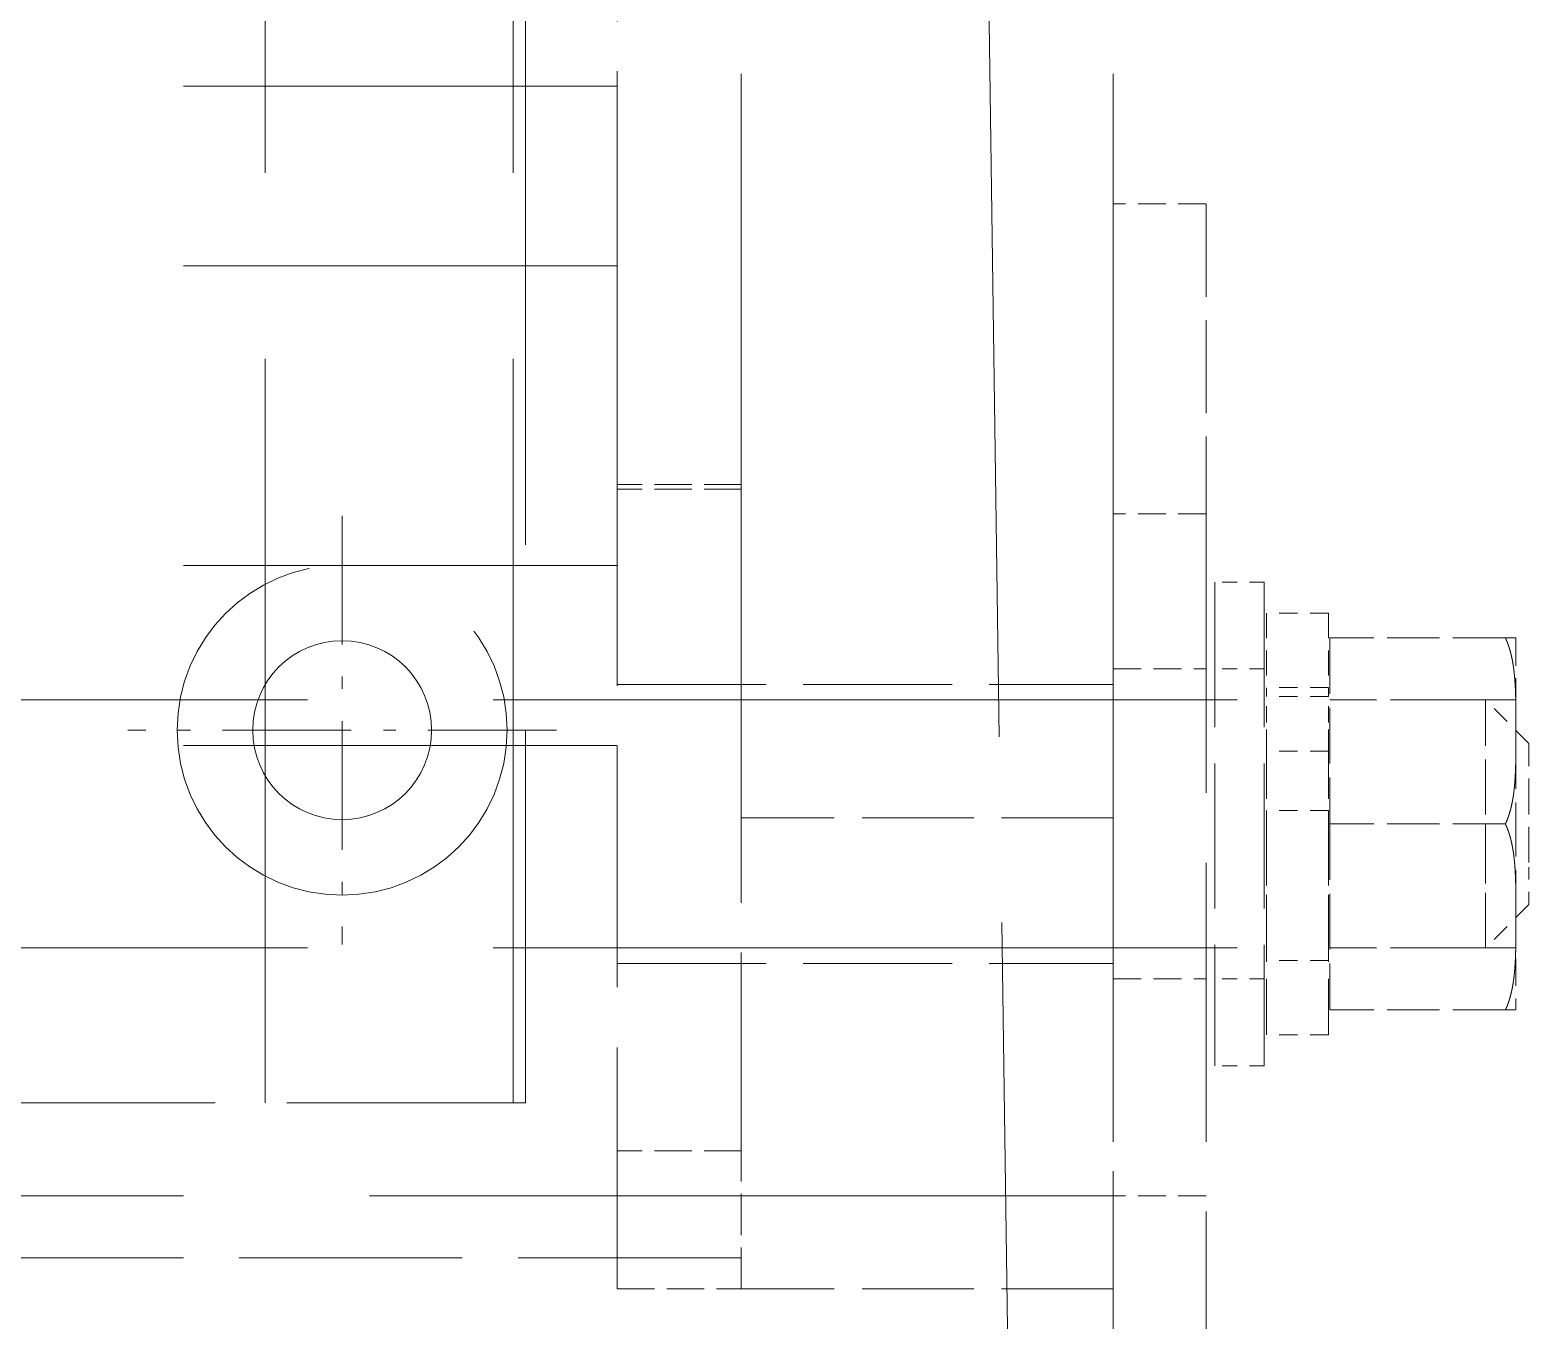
# Model space of a CAD drawing. Extents: x 23 to 587, y 4 to 413.
# Drawn here: x 467.36 to 479.45, y 177.92 to 188.33 of the extents above; entities that cross this region are included whole.
import ezdxf

# ---------------------------------------------------------------- set-up
doc = ezdxf.new("R2010")
doc.units = 0
doc.linetypes.add('DASHDOT', pattern=[18.5, 12, -3, 0.5, -3])
doc.linetypes.add('DASHED', pattern=[15, 12, -3])
doc.layers.get('0').update_dxf_attribs({"lineweight": 13})

# ---------------------------------------------------------------- blocks, each defined once
blk = doc.blocks.new('BLOCK432')
at = {"color": 7, "linetype": 'DASHDOT', "lineweight": 13, "ltscale": 0.172937}
for p, q in [((-88.239, 105.872), (-88.239, 98.954)), ((-84.78, 102.413), (-91.698, 102.413))]:
    blk.add_line(p, q, dxfattribs=at)
blk = doc.blocks.new('BLOCK437')
at = {"color": 7, "linetype": 'DASHED', "lineweight": 13}
for p, q in [((-81.8, 101), (-81.8, 205.8)), ((-75.8, 101), (-75.8, 205.8)), ((-89.481, 96.4), (-89.481, 122.9)), ((-85.481, 96.4), (-85.481, 122.9)), ((-85.281, 117.401), (-85.281, 96.4)), ((-77.806, 114.307), (-77.481, 90.9)), ((-105.8, 112.802), (-83.8, 112.802)), ((-105.8, 112.802), (-83.8, 112.802)), ((-105.8, 109.902), (-83.8, 109.902)), ((-105.8, 109.902), (-83.8, 109.902)), ((-105.8, 105.067), (-83.8, 105.067)), ((-105.8, 105.067), (-83.8, 105.067)), ((-115.8, 102.9), (-69.793, 102.9)), ((-105.8, 102.166), (-83.8, 102.166)), ((-105.8, 102.166), (-83.8, 102.166)), ((-115.8, 98.9), (-69.793, 98.9)), ((-75.8, 94.9), (-113.8, 94.9))]:
    blk.add_line(p, q, dxfattribs=at)
at = {"color": 7, "linetype": 'DASHED', "lineweight": 13, "ltscale": 0.266794}
for p, q in [((-83.8, 117.046), (-83.8, 106.374)), ((-81.8, 95.626), (-81.8, 106.298))]:
    blk.add_line(p, q, dxfattribs=at)
at = {"color": 7, "linetype": 'DASHED', "lineweight": 13, "ltscale": 0.125}
for p, q in [((-75.8, 110.9), (-75.8, 105.9)), ((-74.3, 110.9), (-74.3, 105.9))]:
    blk.add_line(p, q, dxfattribs=at)
at = {"color": 7, "linetype": 'DASHED', "lineweight": 13, "ltscale": 0.0375}
for p, q in [((-74.3, 110.9), (-75.8, 110.9)), ((-74.3, 105.9), (-75.8, 105.9)), ((-74.3, 105.9), (-75.8, 105.9)), ((-74.3, 105.9), (-75.8, 105.9)), ((-74.3, 105.9), (-75.8, 105.9)), ((-74.3, 105.9), (-75.8, 105.9)), ((-74.3, 105.9), (-75.8, 105.9)), ((-75.8, 103.4), (-74.3, 103.4)), ((-75.8, 103.4), (-74.3, 103.4)), ((-75.8, 103.4), (-74.3, 103.4)), ((-75.8, 103.4), (-74.3, 103.4)), ((-75.8, 98.4), (-74.3, 98.4)), ((-75.8, 98.4), (-74.3, 98.4)), ((-75.8, 98.4), (-74.3, 98.4)), ((-75.8, 98.4), (-74.3, 98.4)), ((-74.3, 94.9), (-75.8, 94.9))]:
    blk.add_line(p, q, dxfattribs=at)
at = {"color": 7, "linetype": 'DASHED', "lineweight": 13, "ltscale": 0.088198}
blk.add_line((-83.8, 109.902), (-83.8, 106.374), dxfattribs=at)
at = {"color": 7, "linetype": 'DASHED', "lineweight": 13, "ltscale": 0.05}
for p, q in [((-81.8, 106.374), (-83.8, 106.374)), ((-81.8, 106.374), (-83.8, 106.374)), ((-81.8, 106.298), (-83.8, 106.298)), ((-81.8, 106.298), (-83.8, 106.298)), ((-81.8, 95.626), (-83.8, 95.626)), ((-81.8, 95.626), (-83.8, 95.626)), ((-83.8, 93.4), (-81.8, 93.4)), ((-83.8, 93.4), (-81.8, 93.4))]:
    blk.add_line(p, q, dxfattribs=at)
at = {"color": 7, "linetype": 'DASHED', "lineweight": 13, "ltscale": 0.32435}
blk.add_line((-83.8, 93.4), (-83.8, 106.374), dxfattribs=at)
at = {"color": 7, "linetype": 'DASHED', "lineweight": 13, "ltscale": 0.375}
for p, q in [((-75.8, 105.9), (-75.8, 90.9)), ((-74.3, 105.9), (-74.3, 90.9))]:
    blk.add_line(p, q, dxfattribs=at)
at = {"color": 7, "linetype": 'DASHED', "lineweight": 13, "ltscale": 0.02}
for p, q in [((-73.363, 104.8), (-74.163, 104.8)), ((-73.363, 104.8), (-74.163, 104.8)), ((-73.363, 103.4), (-74.163, 103.4)), ((-73.363, 103.4), (-74.163, 103.4)), ((-73.363, 98.4), (-74.163, 98.4)), ((-73.363, 98.4), (-74.163, 98.4)), ((-73.363, 97), (-74.163, 97)), ((-73.363, 97), (-74.163, 97))]:
    blk.add_line(p, q, dxfattribs=at)
at = {"color": 7, "linetype": 'DASHED', "lineweight": 13, "ltscale": 0.195}
for p, q in [((-74.163, 104.8), (-74.163, 97)), ((-73.363, 104.8), (-73.363, 97))]:
    blk.add_line(p, q, dxfattribs=at)
at = {"color": 7, "linetype": 'DASHED', "lineweight": 13, "ltscale": 0.033579}
for p, q in [((-73.325, 104.3), (-73.325, 102.957)), ((-72.325, 104.3), (-72.325, 102.957))]:
    blk.add_line(p, q, dxfattribs=at)
at = {"color": 7, "linetype": 'DASHED', "lineweight": 13, "ltscale": 0.025}
for p, q in [((-72.325, 104.3), (-73.325, 104.3)), ((-72.325, 104.3), (-73.325, 104.3)), ((-72.325, 103.1), (-73.325, 103.1)), ((-72.325, 103.1), (-73.325, 103.1)), ((-72.325, 102.957), (-73.325, 102.957)), ((-72.325, 102.957), (-73.325, 102.957)), ((-72.325, 102.072), (-73.325, 102.072)), ((-72.325, 102.072), (-73.325, 102.072)), ((-72.325, 101.115), (-73.325, 101.115)), ((-72.325, 98.7), (-73.325, 98.7)), ((-72.325, 98.7), (-73.325, 98.7)), ((-72.325, 97.5), (-73.325, 97.5)), ((-72.325, 97.5), (-73.325, 97.5))]:
    blk.add_line(p, q, dxfattribs=at)
at = {"color": 7, "linetype": 'DASHED', "lineweight": 13, "ltscale": 0.075}
for p, q in [((-72.303, 103.9), (-72.303, 100.9)), ((-69.303, 102.9), (-72.303, 102.9)), ((-69.303, 102.9), (-72.303, 102.9)), ((-72.303, 100.9), (-72.303, 97.9)), ((-69.303, 98.9), (-72.303, 98.9)), ((-69.303, 98.9), (-72.303, 98.9))]:
    blk.add_line(p, q, dxfattribs=at)
at = {"color": 7, "linetype": 'DASHED', "lineweight": 13, "ltscale": 0.070753}
for p, q in [((-69.473, 103.9), (-72.303, 103.9)), ((-69.473, 100.9), (-72.303, 100.9)), ((-69.473, 100.9), (-72.303, 100.9)), ((-69.473, 100.9), (-72.303, 100.9)), ((-69.473, 100.9), (-72.303, 100.9)), ((-69.473, 97.9), (-72.303, 97.9))]:
    blk.add_line(p, q, dxfattribs=at)
at = {"color": 7, "linetype": 'DASHED', "lineweight": 13, "ltscale": 0.004247}
for p, q in [((-69.473, 103.9), (-69.303, 103.9)), ((-69.303, 97.9), (-69.473, 97.9))]:
    blk.add_line(p, q, dxfattribs=at)
at = {"color": 7, "linetype": 'DASHED', "lineweight": 13, "ltscale": 0.037495}
blk.add_line((-69.303, 103.9), (-69.303, 102.4), dxfattribs=at)
at = {"color": 7, "linetype": 'DASHED', "lineweight": 13, "ltscale": 0.2}
for p, q in [((-83.8, 103.15), (-75.8, 103.15)), ((-83.8, 103.15), (-75.8, 103.15)), ((-83.8, 98.65), (-75.8, 98.65)), ((-83.8, 98.65), (-75.8, 98.65))]:
    blk.add_line(p, q, dxfattribs=at)
at = {"color": 7, "linetype": 'DASHED', "lineweight": 13, "ltscale": 0.022109}
for p, q in [((-73.325, 102.072), (-73.325, 102.957)), ((-72.325, 102.072), (-72.325, 102.957))]:
    blk.add_line(p, q, dxfattribs=at)
at = {"color": 7, "linetype": 'DASHED', "lineweight": 13, "ltscale": 0.073971}
for p, q in [((-69.793, 99.941), (-69.793, 102.9)), ((-69.793, 98.9), (-69.793, 101.859))]:
    blk.add_line(p, q, dxfattribs=at)
at = {"color": 7, "linetype": 'DASHED', "lineweight": 13, "ltscale": 0.024749}
for p, q in [((-69.093, 102.2), (-69.793, 102.9)), ((-69.093, 99.6), (-69.793, 98.9))]:
    blk.add_line(p, q, dxfattribs=at)
at = {"color": 7, "linetype": 'DASHED', "lineweight": 13, "ltscale": 0.09304}
for p, q in [((-73.325, 102.422), (-73.325, 98.7)), ((-72.325, 102.422), (-72.325, 98.7))]:
    blk.add_line(p, q, dxfattribs=at)
at = {"color": 7, "linetype": 'DASHED', "lineweight": 13, "ltscale": 0.001533}
blk.add_line((-69.303, 102.4), (-69.303, 102.339), dxfattribs=at)
at = {"color": 7, "linetype": 'DASHED', "lineweight": 13, "ltscale": 0.072684}
blk.add_line((-69.303, 102.338), (-69.303, 99.431), dxfattribs=at)
at = {"color": 7, "linetype": 'DASHED', "lineweight": 13, "ltscale": 0.048081}
blk.add_line((-69.093, 100.277), (-69.093, 102.2), dxfattribs=at)
at = {"color": 7, "linetype": 'DASHED', "lineweight": 13, "ltscale": 0.090379}
for p, q in [((-73.325, 101.115), (-73.325, 97.5)), ((-72.325, 101.115), (-72.325, 97.5))]:
    blk.add_line(p, q, dxfattribs=at)
at = {"color": 7, "linetype": 'DASHED', "lineweight": 13, "ltscale": 0.15}
for p, q in [((-75.8, 101), (-81.8, 101)), ((-75.8, 101), (-81.8, 101)), ((-75.8, 93.4), (-81.8, 93.4))]:
    blk.add_line(p, q, dxfattribs=at)
at = {"color": 7, "linetype": 'DASHED', "lineweight": 13, "ltscale": 0.19}
blk.add_line((-75.8, 101), (-75.8, 93.4), dxfattribs=at)
at = {"color": 7, "linetype": 'DASHED', "lineweight": 13, "ltscale": 0.016919}
blk.add_line((-69.093, 99.6), (-69.093, 100.277), dxfattribs=at)
at = {"color": 7, "linetype": 'DASHED', "lineweight": 13, "ltscale": 0.000770587}
blk.add_line((-69.303, 99.4), (-69.303, 99.431), dxfattribs=at)
at = {"color": 7, "linetype": 'DASHED', "lineweight": 13, "ltscale": 0.0007728}
blk.add_line((-69.303, 99.369), (-69.303, 99.4), dxfattribs=at)
at = {"color": 7, "linetype": 'DASHED', "lineweight": 13, "ltscale": 0.036724}
blk.add_line((-69.303, 99.369), (-69.303, 97.9), dxfattribs=at)
at = {"color": 7, "linetype": 'DASHED', "lineweight": 13, "ltscale": 0.385}
blk.add_line((-100.681, 96.4), (-85.281, 96.4), dxfattribs=at)
at = {"color": 7, "linetype": 'DASHED', "lineweight": 13, "ltscale": 0.05565}
blk.add_line((-81.8, 93.4), (-81.8, 95.626), dxfattribs=at)
at = {"color": 7, "linetype": 'DASHED', "lineweight": 13, "ltscale": 0.3}
blk.add_line((-81.8, 93.9), (-93.8, 93.9), dxfattribs=at)
at = {"color": 7, "linetype": 'DASHED', "lineweight": 13}
for radius in [2.661, 1.443]:
    blk.add_circle((-88.239, 102.413), radius, dxfattribs=at)
for points, knots in [([(-69.303, 102.4), (-69.303, 102.52), (-69.303, 102.64), (-69.304, 102.76), (-69.306, 102.987), (-69.319, 103.217), (-69.327, 103.324), (-69.35, 103.506), (-69.393, 103.686), (-69.414, 103.759), (-69.441, 103.83), (-69.473, 103.9)], [0.099738, 0.099738, 0.099738, 0.099738, 0.099738, 0.099738, 1.076526, 1.076526, 1.076526, 1.934266, 1.934266, 1.934266, 2.519699, 2.519699, 2.519699, 2.519699, 2.519699, 2.519699]), ([(-69.473, 103.9), (-69.441, 103.83), (-69.414, 103.759), (-69.393, 103.686), (-69.35, 103.506), (-69.327, 103.324), (-69.319, 103.217), (-69.307, 102.994), (-69.304, 102.773), (-69.303, 102.658), (-69.303, 102.545), (-69.303, 102.431)], [0, 0, 0, 0, 0, 0, 0.585428, 0.585428, 0.585428, 1.443158, 1.443158, 1.443158, 2.370884, 2.370884, 2.370884, 2.370884, 2.370884, 2.370884]), ([(-69.303, 102.4), (-69.303, 102.52), (-69.303, 102.64), (-69.304, 102.76), (-69.306, 102.987), (-69.319, 103.217), (-69.327, 103.324), (-69.35, 103.506), (-69.393, 103.686), (-69.414, 103.759), (-69.441, 103.83), (-69.473, 103.9)], [0.099738, 0.099738, 0.099738, 0.099738, 0.099738, 0.099738, 1.076526, 1.076526, 1.076526, 1.934266, 1.934266, 1.934266, 2.519699, 2.519699, 2.519699, 2.519699, 2.519699, 2.519699]), ([(-69.473, 103.9), (-69.441, 103.83), (-69.414, 103.759), (-69.393, 103.686), (-69.35, 103.506), (-69.327, 103.324), (-69.319, 103.217), (-69.307, 102.994), (-69.304, 102.773), (-69.303, 102.658), (-69.303, 102.545), (-69.303, 102.431)], [0, 0, 0, 0, 0, 0, 0.585428, 0.585428, 0.585428, 1.443158, 1.443158, 1.443158, 2.370884, 2.370884, 2.370884, 2.370884, 2.370884, 2.370884]), ([(-69.303, 102.369), (-69.303, 102.255), (-69.303, 102.142), (-69.304, 102.028), (-69.307, 101.807), (-69.319, 101.584), (-69.327, 101.476), (-69.35, 101.294), (-69.393, 101.114), (-69.414, 101.041), (-69.441, 100.97), (-69.473, 100.9)], [2.471632, 2.471632, 2.471632, 2.471632, 2.471632, 2.471632, 3.399537, 3.399537, 3.399537, 4.257277, 4.257277, 4.257277, 4.84271, 4.84271, 4.84271, 4.84271, 4.84271, 4.84271]), ([(-69.303, 102.369), (-69.303, 102.255), (-69.303, 102.142), (-69.304, 102.028), (-69.307, 101.807), (-69.319, 101.584), (-69.327, 101.476), (-69.35, 101.294), (-69.393, 101.114), (-69.414, 101.041), (-69.441, 100.97), (-69.473, 100.9)], [2.471632, 2.471632, 2.471632, 2.471632, 2.471632, 2.471632, 3.399537, 3.399537, 3.399537, 4.257277, 4.257277, 4.257277, 4.84271, 4.84271, 4.84271, 4.84271, 4.84271, 4.84271]), ([(-69.303, 102.339), (-69.303, 102.219), (-69.303, 102.099), (-69.304, 101.978), (-69.308, 101.754), (-69.323, 101.528), (-69.333, 101.423), (-69.358, 101.254), (-69.401, 101.087), (-69.421, 101.023), (-69.445, 100.961), (-69.473, 100.9)], [0, 0, 0, 0, 0, 0, 0.975988, 0.975988, 0.975988, 1.808297, 1.808297, 1.808297, 2.320107, 2.320107, 2.320107, 2.320107, 2.320107, 2.320107]), ([(-69.303, 102.339), (-69.303, 102.219), (-69.303, 102.099), (-69.304, 101.978), (-69.308, 101.754), (-69.323, 101.528), (-69.333, 101.423), (-69.358, 101.254), (-69.401, 101.087), (-69.421, 101.023), (-69.445, 100.961), (-69.473, 100.9)], [0, 0, 0, 0, 0, 0, 0.975988, 0.975988, 0.975988, 1.808297, 1.808297, 1.808297, 2.320107, 2.320107, 2.320107, 2.320107, 2.320107, 2.320107]), ([(-69.303, 99.431), (-69.303, 99.545), (-69.303, 99.658), (-69.304, 99.772), (-69.307, 99.994), (-69.319, 100.217), (-69.327, 100.324), (-69.35, 100.506), (-69.393, 100.686), (-69.414, 100.759), (-69.441, 100.83), (-69.473, 100.9)], [2.471632, 2.471632, 2.471632, 2.471632, 2.471632, 2.471632, 3.399537, 3.399537, 3.399537, 4.257277, 4.257277, 4.257277, 4.84271, 4.84271, 4.84271, 4.84271, 4.84271, 4.84271]), ([(-69.303, 99.461), (-69.303, 99.581), (-69.303, 99.701), (-69.304, 99.822), (-69.308, 100.046), (-69.323, 100.272), (-69.333, 100.377), (-69.358, 100.546), (-69.401, 100.713), (-69.421, 100.777), (-69.445, 100.839), (-69.473, 100.9)], [0, 0, 0, 0, 0, 0, 0.975988, 0.975988, 0.975988, 1.808297, 1.808297, 1.808297, 2.320107, 2.320107, 2.320107, 2.320107, 2.320107, 2.320107]), ([(-69.303, 99.431), (-69.303, 99.545), (-69.303, 99.658), (-69.304, 99.772), (-69.307, 99.994), (-69.319, 100.217), (-69.327, 100.324), (-69.35, 100.506), (-69.393, 100.686), (-69.414, 100.759), (-69.441, 100.83), (-69.473, 100.9)], [2.471632, 2.471632, 2.471632, 2.471632, 2.471632, 2.471632, 3.399537, 3.399537, 3.399537, 4.257277, 4.257277, 4.257277, 4.84271, 4.84271, 4.84271, 4.84271, 4.84271, 4.84271]), ([(-69.303, 99.461), (-69.303, 99.581), (-69.303, 99.701), (-69.304, 99.822), (-69.308, 100.046), (-69.323, 100.272), (-69.333, 100.377), (-69.358, 100.546), (-69.401, 100.713), (-69.421, 100.777), (-69.445, 100.839), (-69.473, 100.9)], [0, 0, 0, 0, 0, 0, 0.975988, 0.975988, 0.975988, 1.808297, 1.808297, 1.808297, 2.320107, 2.320107, 2.320107, 2.320107, 2.320107, 2.320107]), ([(-69.303, 99.4), (-69.303, 99.28), (-69.303, 99.16), (-69.304, 99.04), (-69.306, 98.813), (-69.319, 98.584), (-69.327, 98.476), (-69.35, 98.294), (-69.393, 98.114), (-69.414, 98.041), (-69.441, 97.97), (-69.473, 97.9)], [0.099738, 0.099738, 0.099738, 0.099738, 0.099738, 0.099738, 1.076526, 1.076526, 1.076526, 1.934266, 1.934266, 1.934266, 2.519699, 2.519699, 2.519699, 2.519699, 2.519699, 2.519699]), ([(-69.303, 99.4), (-69.303, 99.28), (-69.303, 99.16), (-69.304, 99.04), (-69.306, 98.813), (-69.319, 98.584), (-69.327, 98.476), (-69.35, 98.294), (-69.393, 98.114), (-69.414, 98.041), (-69.441, 97.97), (-69.473, 97.9)], [0.099738, 0.099738, 0.099738, 0.099738, 0.099738, 0.099738, 1.076526, 1.076526, 1.076526, 1.934266, 1.934266, 1.934266, 2.519699, 2.519699, 2.519699, 2.519699, 2.519699, 2.519699]), ([(-69.473, 97.9), (-69.441, 97.97), (-69.414, 98.041), (-69.393, 98.114), (-69.35, 98.294), (-69.327, 98.476), (-69.319, 98.584), (-69.307, 98.807), (-69.304, 99.028), (-69.303, 99.142), (-69.303, 99.255), (-69.303, 99.369)], [0, 0, 0, 0, 0, 0, 0.585428, 0.585428, 0.585428, 1.443158, 1.443158, 1.443158, 2.370884, 2.370884, 2.370884, 2.370884, 2.370884, 2.370884]), ([(-69.473, 97.9), (-69.441, 97.97), (-69.414, 98.041), (-69.393, 98.114), (-69.35, 98.294), (-69.327, 98.476), (-69.319, 98.584), (-69.307, 98.807), (-69.304, 99.028), (-69.303, 99.142), (-69.303, 99.255), (-69.303, 99.369)], [0, 0, 0, 0, 0, 0, 0.585428, 0.585428, 0.585428, 1.443158, 1.443158, 1.443158, 2.370884, 2.370884, 2.370884, 2.370884, 2.370884, 2.370884])]:
    blk.add_open_spline(points, degree=5, knots=knots, dxfattribs=at)

msp = doc.modelspace()

# ---------------------------------------------------------------- block references
at = {"lineweight": 0, "xscale": 0.5, "yscale": 0.5, "zscale": 0.5}
for name in ['BLOCK437', 'BLOCK432']:
    msp.add_blockref(name, (513.994, 131.474), dxfattribs=at)

doc.saveas('drawing.dxf')
